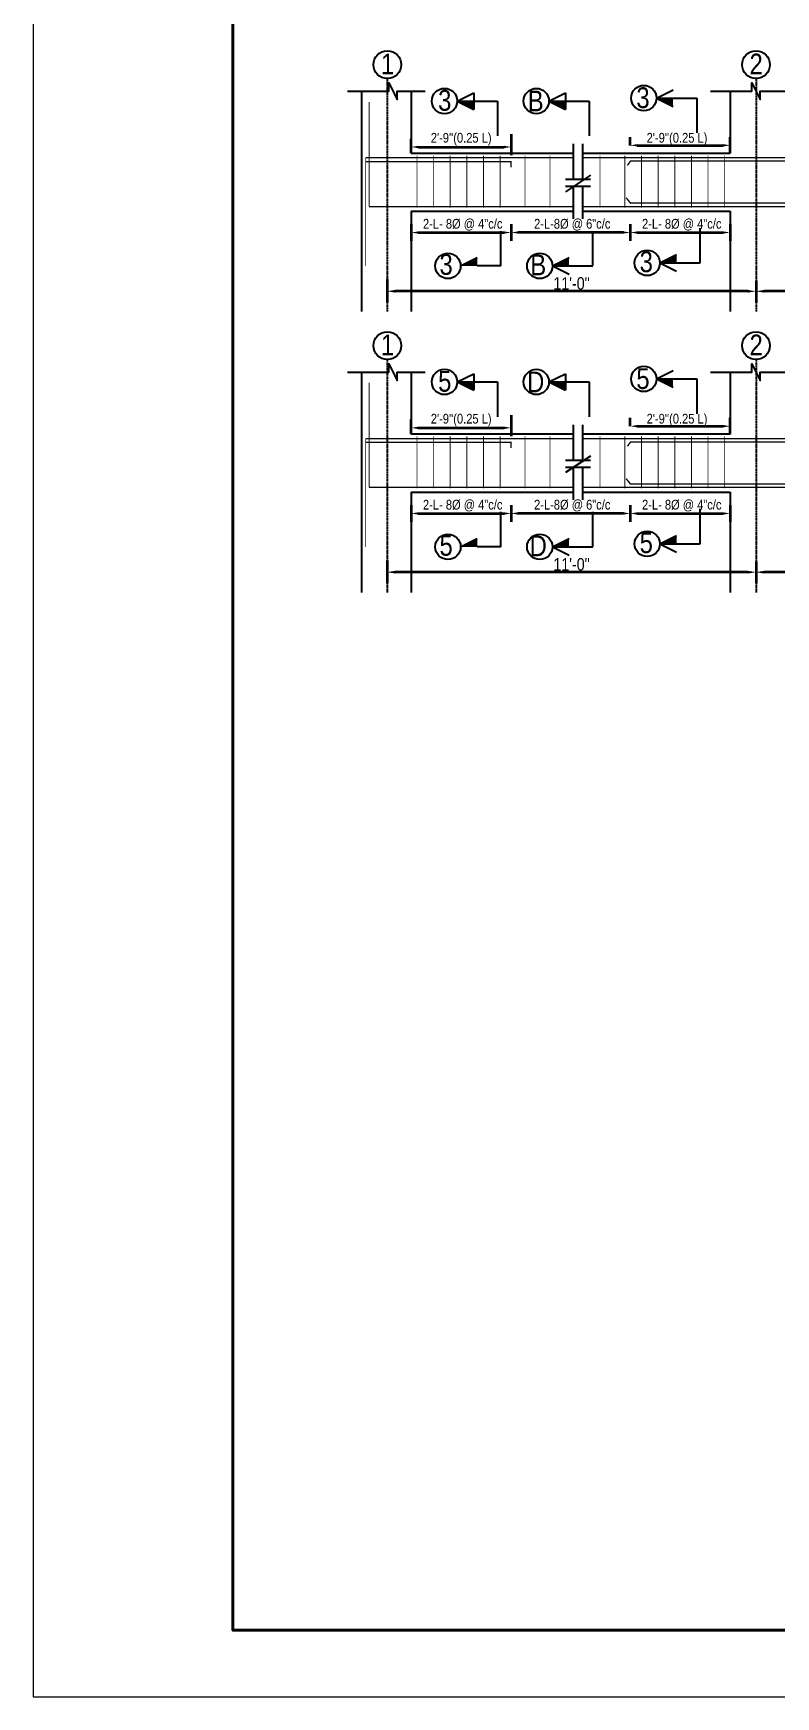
# Model space of a CAD drawing. Header units: inches. Extents: x 334224 to 340955, y 74691 to 79424.
# Drawn here: x 337781 to 338316, y 74691 to 75891 of the extents above; entities that cross this region are included whole.
import ezdxf
from ezdxf.enums import TextEntityAlignment as Align

# ---------------------------------------------------------------- set-up
doc = ezdxf.new("R2010")
doc.units = ezdxf.units.IN
doc.header["$MEASUREMENT"] = 0
doc.linetypes.add('CENTER2', pattern=[1.125, 0.75, -0.125, 0.125, -0.125])
doc.layers.get('Defpoints').update_dxf_attribs({"lineweight": 0})
for name, color, linetype, lineweight in [('base line', 201, 'Continuous', 40), ('door window', 2, 'Continuous', 25), ('Wall', 20, 'Continuous', 35)]:
    doc.layers.add(name, color=color, linetype=linetype, lineweight=lineweight)
for name, color, linetype in [('cl', 7, 'CENTER2'), ('dimension', 241, 'Continuous'), ('plan wall', 7, 'Continuous'), ('Text Grid', 7, 'Continuous'), ('Text_Grid', 6, 'Continuous'), ('WALL2', 1, 'Continuous')]:
    doc.layers.add(name, color=color, linetype=linetype)
doc.styles.add('dim', font='ARIALN.TTF')
doc.dimstyles.new('CENTER', dxfattribs={"dimtxt": 9, "dimasz": 6, "dimexe": 8, "dimexo": 0, "dimgap": 1, "dimtad": 1, "dimdec": 4, "dimrnd": 1, "dimzin": 0, "dimdsep": 46, "dimlunit": 4, "dimtxsty": 'dim', "dimcen": 0.0625, "dimclrt": 256, "dimadec": 0, "dimazin": 0, "dimtfac": 0.010417, "dimtdec": 4, "dimtmove": 0, "dimatfit": 3, "dimfxl": 0, "dimfrac": 2, "dimtolj": 1, "dimtzin": 0, "dimarcsym": 0})
doc.dimstyles.new('FD', dxfattribs={"dimtxt": 7, "dimasz": 5, "dimexe": 6, "dimexo": 0, "dimgap": 1, "dimtad": 1, "dimdec": 4, "dimrnd": 1, "dimzin": 0, "dimdsep": 46, "dimlunit": 4, "dimtxsty": 'dim', "dimcen": 0.0625, "dimclrd": 256, "dimclre": 256, "dimclrt": 256, "dimadec": 0, "dimazin": 0, "dimtfac": 0.010417, "dimtdec": 4, "dimtmove": 1, "dimatfit": 3, "dimfxl": 0, "dimfrac": 2, "dimtolj": 1, "dimtzin": 0, "dimarcsym": 0})

# ---------------------------------------------------------------- blocks, each defined once
blk = doc.blocks.new('*D416')
at = {"layer": 'Defpoints', "color": 0, "transparency": 16777216}
for p in [(338053.2, 75753.6), (338125.2, 75753.6), (338125.2, 75747.6)]:
    blk.add_point(p, dxfattribs=at)
at = {"layer": 'dimension', "lineweight": -2, "transparency": 16777216}
for p, q in [((338053.2, 75753.6), (338053.2, 75741.6)), ((338058.2, 75747.6), (338120.2, 75747.6)), ((338125.2, 75753.6), (338125.2, 75741.6))]:
    blk.add_line(p, q, dxfattribs=at)
at = {"layer": 'dimension', "transparency": 16777216}
for points in [[(338058.2, 75748.4), (338058.2, 75746.8), (338053.2, 75747.6)], [(338120.2, 75748.4), (338120.2, 75746.8), (338125.2, 75747.6)]]:
    blk.add_solid(points, dxfattribs=at)
at = {"layer": 'dimension', "transparency": 16777216, "insert": (338089.2, 75753.2), "char_height": 7, "attachment_point": 5, "style": 'dim'}
blk.add_mtext('\\A1; 2-L- 8%%C @ 4"c/c', dxfattribs=at)
blk = doc.blocks.new('*D417')
at = {"layer": 'Defpoints', "color": 0, "transparency": 16777216}
for p in [(338125.2, 75753.6), (338125.2, 75747.6), (338211.2, 75753.6)]:
    blk.add_point(p, dxfattribs=at)
at = {"layer": 'dimension', "lineweight": -2, "transparency": 16777216}
for p, q in [((338125.2, 75753.6), (338125.2, 75741.6)), ((338206.2, 75747.6), (338130.2, 75747.6)), ((338211.2, 75753.6), (338211.2, 75741.6))]:
    blk.add_line(p, q, dxfattribs=at)
at = {"layer": 'dimension', "transparency": 16777216}
for points in [[(338130.2, 75748.4), (338130.2, 75746.8), (338125.2, 75747.6)], [(338206.2, 75748.4), (338206.2, 75746.8), (338211.2, 75747.6)]]:
    blk.add_solid(points, dxfattribs=at)
at = {"layer": 'dimension', "transparency": 16777216, "insert": (338168.2, 75753.2), "char_height": 7, "attachment_point": 5, "style": 'dim'}
blk.add_mtext('\\A1; 2-L-8%%C @ 6"c/c', dxfattribs=at)
blk = doc.blocks.new('*D418')
at = {"layer": 'Defpoints', "color": 0, "transparency": 16777216}
for p in [(338211.2, 75753.6), (338283.2, 75753.6), (338283.2, 75747.6)]:
    blk.add_point(p, dxfattribs=at)
at = {"layer": 'dimension', "lineweight": -2, "transparency": 16777216}
for p, q in [((338211.2, 75753.6), (338211.2, 75741.6)), ((338216.2, 75747.6), (338278.2, 75747.6)), ((338283.2, 75753.6), (338283.2, 75741.6))]:
    blk.add_line(p, q, dxfattribs=at)
at = {"layer": 'dimension', "transparency": 16777216}
for points in [[(338216.2, 75748.4), (338216.2, 75746.8), (338211.2, 75747.6)], [(338278.2, 75748.4), (338278.2, 75746.8), (338283.2, 75747.6)]]:
    blk.add_solid(points, dxfattribs=at)
at = {"layer": 'dimension', "transparency": 16777216, "insert": (338247.2, 75753.2), "char_height": 7, "attachment_point": 5, "style": 'dim'}
blk.add_mtext('\\A1; 2-L- 8%%C @ 4"c/c', dxfattribs=at)
blk = doc.blocks.new('*D454')
at = {"layer": 'Defpoints', "color": 0, "transparency": 16777216}
for p in [(338053.2, 75550.9), (338125.2, 75550.9), (338125.2, 75544.9)]:
    blk.add_point(p, dxfattribs=at)
at = {"layer": 'dimension', "lineweight": -2, "transparency": 16777216}
for p, q in [((338053.2, 75550.9), (338053.2, 75538.9)), ((338058.2, 75544.9), (338120.2, 75544.9)), ((338125.2, 75550.9), (338125.2, 75538.9))]:
    blk.add_line(p, q, dxfattribs=at)
at = {"layer": 'dimension', "transparency": 16777216}
for points in [[(338058.2, 75545.7), (338058.2, 75544), (338053.2, 75544.9)], [(338120.2, 75545.7), (338120.2, 75544), (338125.2, 75544.9)]]:
    blk.add_solid(points, dxfattribs=at)
at = {"layer": 'dimension', "transparency": 16777216, "insert": (338089.2, 75550.5), "char_height": 7, "attachment_point": 5, "style": 'dim'}
blk.add_mtext('\\A1; 2-L- 8%%C @ 4"c/c', dxfattribs=at)
blk = doc.blocks.new('*D455')
at = {"layer": 'Defpoints', "color": 0, "transparency": 16777216}
for p in [(338125.2, 75550.9), (338125.2, 75544.9), (338211.2, 75550.9)]:
    blk.add_point(p, dxfattribs=at)
at = {"layer": 'dimension', "lineweight": -2, "transparency": 16777216}
for p, q in [((338125.2, 75550.9), (338125.2, 75538.9)), ((338206.2, 75544.9), (338130.2, 75544.9)), ((338211.2, 75550.9), (338211.2, 75538.9))]:
    blk.add_line(p, q, dxfattribs=at)
at = {"layer": 'dimension', "transparency": 16777216}
for points in [[(338130.2, 75545.7), (338130.2, 75544), (338125.2, 75544.9)], [(338206.2, 75545.7), (338206.2, 75544), (338211.2, 75544.9)]]:
    blk.add_solid(points, dxfattribs=at)
at = {"layer": 'dimension', "transparency": 16777216, "insert": (338168.2, 75550.5), "char_height": 7, "attachment_point": 5, "style": 'dim'}
blk.add_mtext('\\A1; 2-L-8%%C @ 6"c/c', dxfattribs=at)
blk = doc.blocks.new('*D456')
at = {"layer": 'Defpoints', "color": 0, "transparency": 16777216}
for p in [(338211.2, 75550.9), (338283.2, 75550.9), (338283.2, 75544.9)]:
    blk.add_point(p, dxfattribs=at)
at = {"layer": 'dimension', "lineweight": -2, "transparency": 16777216}
for p, q in [((338211.2, 75550.9), (338211.2, 75538.9)), ((338216.2, 75544.9), (338278.2, 75544.9)), ((338283.2, 75550.9), (338283.2, 75538.9))]:
    blk.add_line(p, q, dxfattribs=at)
at = {"layer": 'dimension', "transparency": 16777216}
for points in [[(338216.2, 75545.7), (338216.2, 75544), (338211.2, 75544.9)], [(338278.2, 75545.7), (338278.2, 75544), (338283.2, 75544.9)]]:
    blk.add_solid(points, dxfattribs=at)
at = {"layer": 'dimension', "transparency": 16777216, "insert": (338247.2, 75550.5), "char_height": 7, "attachment_point": 5, "style": 'dim'}
blk.add_mtext('\\A1; 2-L- 8%%C @ 4"c/c', dxfattribs=at)
blk = doc.blocks.new('*D483')
at = {"layer": 'Defpoints', "color": 0, "transparency": 16777216}
for p in [(338035.7, 75713.6), (338301.9, 75712.7), (338035.7, 75705.2)]:
    blk.add_point(p, dxfattribs=at)
at = {"layer": 'dimension', "color": 0, "lineweight": -2, "transparency": 16777216}
for p, q in [((338035.7, 75713.6), (338035.7, 75697.2)), ((338301.9, 75712.7), (338301.9, 75697.2)), ((338295.9, 75705.2), (338041.7, 75705.2))]:
    blk.add_line(p, q, dxfattribs=at)
at = {"layer": 'dimension', "color": 0, "transparency": 16777216}
for points in [[(338041.7, 75706.2), (338041.7, 75704.2), (338035.7, 75705.2)], [(338295.9, 75706.2), (338295.9, 75704.2), (338301.9, 75705.2)]]:
    blk.add_solid(points, dxfattribs=at)
at = {"layer": 'dimension', "transparency": 16777216, "insert": (338168.8, 75710.8), "char_height": 9, "attachment_point": 5, "style": 'dim'}
blk.add_mtext('\\A1;11\'-0"', dxfattribs=at)
blk = doc.blocks.new('*D484')
at = {"layer": 'Defpoints', "color": 0, "transparency": 16777216}
for p in [(338301.9, 75712.7), (338627.3, 75712.6), (338301.9, 75705.2)]:
    blk.add_point(p, dxfattribs=at)
at = {"layer": 'dimension', "color": 0, "lineweight": -2, "transparency": 16777216}
for p, q in [((338301.9, 75712.7), (338301.9, 75697.2)), ((338627.3, 75712.6), (338627.3, 75697.2)), ((338621.3, 75705.2), (338307.9, 75705.2))]:
    blk.add_line(p, q, dxfattribs=at)
at = {"layer": 'dimension', "color": 0, "transparency": 16777216}
for points in [[(338307.9, 75706.2), (338307.9, 75704.2), (338301.9, 75705.2)], [(338621.3, 75706.2), (338621.3, 75704.2), (338627.3, 75705.2)]]:
    blk.add_solid(points, dxfattribs=at)
at = {"layer": 'dimension', "transparency": 16777216, "insert": (338464.6, 75710.8), "char_height": 9, "attachment_point": 5, "style": 'dim'}
blk.add_mtext('\\A1;11\'-3"', dxfattribs=at)
blk = doc.blocks.new('*D485')
at = {"layer": 'Defpoints', "color": 0, "transparency": 16777216}
for p in [(338211.2, 75810.5), (338283.2, 75810.5), (338283.2, 75804.9)]:
    blk.add_point(p, dxfattribs=at)
at = {"layer": 'dimension', "lineweight": -2, "transparency": 16777216}
for p, q in [((338211.2, 75810.5), (338211.2, 75816.5)), ((338283.2, 75804.9), (338283.2, 75816.5)), ((338216.2, 75810.5), (338278.2, 75810.5))]:
    blk.add_line(p, q, dxfattribs=at)
at = {"layer": 'dimension', "transparency": 16777216}
for points in [[(338216.2, 75811.4), (338216.2, 75809.7), (338211.2, 75810.5)], [(338278.2, 75811.4), (338278.2, 75809.7), (338283.2, 75810.5)]]:
    blk.add_solid(points, dxfattribs=at)
at = {"layer": 'dimension', "transparency": 16777216, "insert": (338244.9, 75814.9), "char_height": 7, "attachment_point": 5, "style": 'dim'}
blk.add_mtext("\\A1;2'-9''(0.25 L)", dxfattribs=at)
blk = doc.blocks.new('*D486')
at = {"layer": 'Defpoints', "color": 0, "transparency": 16777216}
for p in [(338125.2, 75818.5), (338053.2, 75804.9), (338125.2, 75809.3)]:
    blk.add_point(p, dxfattribs=at)
at = {"layer": 'dimension', "lineweight": -2, "transparency": 16777216}
for p, q in [((338125.2, 75818.5), (338125.2, 75803.3)), ((338053.2, 75804.9), (338053.2, 75815.3)), ((338058.2, 75809.3), (338120.2, 75809.3))]:
    blk.add_line(p, q, dxfattribs=at)
at = {"layer": 'dimension', "transparency": 16777216}
for points in [[(338058.2, 75810.2), (338058.2, 75808.5), (338053.2, 75809.3)], [(338120.2, 75810.2), (338120.2, 75808.5), (338125.2, 75809.3)]]:
    blk.add_solid(points, dxfattribs=at)
at = {"layer": 'dimension', "transparency": 16777216, "insert": (338089.2, 75814.9), "char_height": 7, "attachment_point": 5, "style": 'dim'}
blk.add_mtext("\\A1;2'-9''(0.25 L)", dxfattribs=at)
blk = doc.blocks.new('*D495')
at = {"layer": 'Defpoints', "color": 0, "transparency": 16777216}
for p in [(338035.7, 75510.9), (338301.9, 75509.9), (338035.7, 75502.5)]:
    blk.add_point(p, dxfattribs=at)
at = {"layer": 'dimension', "color": 0, "lineweight": -2, "transparency": 16777216}
for p, q in [((338035.7, 75510.9), (338035.7, 75494.5)), ((338301.9, 75509.9), (338301.9, 75494.5)), ((338295.9, 75502.5), (338041.7, 75502.5))]:
    blk.add_line(p, q, dxfattribs=at)
at = {"layer": 'dimension', "color": 0, "transparency": 16777216}
for points in [[(338041.7, 75503.5), (338041.7, 75501.5), (338035.7, 75502.5)], [(338295.9, 75503.5), (338295.9, 75501.5), (338301.9, 75502.5)]]:
    blk.add_solid(points, dxfattribs=at)
at = {"layer": 'dimension', "transparency": 16777216, "insert": (338168.8, 75508.1), "char_height": 9, "attachment_point": 5, "style": 'dim'}
blk.add_mtext('\\A1;11\'-0"', dxfattribs=at)
blk = doc.blocks.new('*D496')
at = {"layer": 'Defpoints', "color": 0, "transparency": 16777216}
for p in [(338301.9, 75509.9), (338627.3, 75509.9), (338301.9, 75502.5)]:
    blk.add_point(p, dxfattribs=at)
at = {"layer": 'dimension', "color": 0, "lineweight": -2, "transparency": 16777216}
for p, q in [((338301.9, 75509.9), (338301.9, 75494.5)), ((338627.3, 75509.9), (338627.3, 75494.5)), ((338621.3, 75502.5), (338307.9, 75502.5))]:
    blk.add_line(p, q, dxfattribs=at)
at = {"layer": 'dimension', "color": 0, "transparency": 16777216}
for points in [[(338307.9, 75503.5), (338307.9, 75501.5), (338301.9, 75502.5)], [(338621.3, 75503.5), (338621.3, 75501.5), (338627.3, 75502.5)]]:
    blk.add_solid(points, dxfattribs=at)
at = {"layer": 'dimension', "transparency": 16777216, "insert": (338464.6, 75508.1), "char_height": 9, "attachment_point": 5, "style": 'dim'}
blk.add_mtext('\\A1;11\'-3"', dxfattribs=at)
blk = doc.blocks.new('*D497')
at = {"layer": 'Defpoints', "color": 0, "transparency": 16777216}
for p in [(338211.2, 75607.8), (338283.2, 75607.8), (338283.2, 75602.2)]:
    blk.add_point(p, dxfattribs=at)
at = {"layer": 'dimension', "lineweight": -2, "transparency": 16777216}
for p, q in [((338211.2, 75607.8), (338211.2, 75613.8)), ((338283.2, 75602.2), (338283.2, 75613.8)), ((338216.2, 75607.8), (338278.2, 75607.8))]:
    blk.add_line(p, q, dxfattribs=at)
at = {"layer": 'dimension', "transparency": 16777216}
for points in [[(338216.2, 75608.7), (338216.2, 75607), (338211.2, 75607.8)], [(338278.2, 75608.7), (338278.2, 75607), (338283.2, 75607.8)]]:
    blk.add_solid(points, dxfattribs=at)
at = {"layer": 'dimension', "transparency": 16777216, "insert": (338244.9, 75612.2), "char_height": 7, "attachment_point": 5, "style": 'dim'}
blk.add_mtext("\\A1;2'-9''(0.25 L)", dxfattribs=at)
blk = doc.blocks.new('*D498')
at = {"layer": 'Defpoints', "color": 0, "transparency": 16777216}
for p in [(338125.2, 75615.8), (338053.2, 75602.2), (338125.2, 75606.6)]:
    blk.add_point(p, dxfattribs=at)
at = {"layer": 'dimension', "lineweight": -2, "transparency": 16777216}
for p, q in [((338053.2, 75602.2), (338053.2, 75612.6)), ((338125.2, 75615.8), (338125.2, 75600.6)), ((338058.2, 75606.6), (338120.2, 75606.6))]:
    blk.add_line(p, q, dxfattribs=at)
at = {"layer": 'dimension', "transparency": 16777216}
for points in [[(338058.2, 75607.5), (338058.2, 75605.8), (338053.2, 75606.6)], [(338120.2, 75607.5), (338120.2, 75605.8), (338125.2, 75606.6)]]:
    blk.add_solid(points, dxfattribs=at)
at = {"layer": 'dimension', "transparency": 16777216, "insert": (338089.2, 75612.2), "char_height": 7, "attachment_point": 5, "style": 'dim'}
blk.add_mtext("\\A1;2'-9''(0.25 L)", dxfattribs=at)
blk = doc.blocks.new('Complete project')
at = {"layer": 'plan wall', "ltscale": 3}
for points in [[(338086.30619, 75842.45761), (338098.30619, 75842.45761), (338098.30619, 75836.45761)], [(338152.53788, 75842.45761), (338164.53788, 75842.45761), (338164.53788, 75836.45761)], [(338230.06421, 75844.63217), (338242.06421, 75844.63217), (338242.06421, 75838.63217)], [(338088.78154, 75723.47998), (338100.78154, 75723.47998), (338100.78154, 75729.47998)], [(338155.01323, 75723.47998), (338167.01323, 75723.47998), (338167.01323, 75729.47998)], [(338232.53955, 75725.65454), (338244.53955, 75725.65454), (338244.53955, 75731.65454)], [(338086.30619, 75639.74238), (338098.30619, 75639.74238), (338098.30619, 75633.74238)], [(338152.53788, 75639.74238), (338164.53788, 75639.74238), (338164.53788, 75633.74238)], [(338230.06421, 75641.91695), (338242.06421, 75641.91695), (338242.06421, 75635.91695)], [(338232.53955, 75522.93931), (338244.53955, 75522.93931), (338244.53955, 75528.93931)], [(338088.78154, 75520.76475), (338100.78154, 75520.76475), (338100.78154, 75526.76475)], [(338155.01323, 75520.76475), (338167.01323, 75520.76475), (338167.01323, 75526.76475)]]:
    blk.add_hatch(color=256, dxfattribs=at).paths.add_polyline_path(points)
at = {"layer": 'base line'}
blk.add_lwpolyline([(337924.5002, 76887.48119), (340907.2202, 76887.48119), (340907.2202, 74739.00119), (337924.5002, 74739.00119)], close=True, dxfattribs=at)
at = {"layer": 'cl'}
for p, q in [((338035.91567, 75859.51826), (338035.91567, 75690.59138)), ((338301.91724, 75859.51826), (338301.91724, 75690.59138)), ((338035.91567, 75656.80304), (338035.91567, 75487.87615)), ((338301.91724, 75656.80304), (338301.91724, 75487.87615))]:
    blk.add_line(p, q, dxfattribs=at)
at = {"layer": 'Defpoints', "ltscale": 0.5}
blk.add_lwpolyline([(337780.5002, 74691.00119), (340955.2202, 74691.00119), (340955.2202, 76935.48119), (337780.5002, 76935.48119)], close=True, dxfattribs=at)
at = {"layer": 'door window'}
for centre in [(338220.92074, 75844.63217), (338077.16273, 75842.45761), (338143.39441, 75842.45761), (338079.63807, 75723.47998), (338145.86976, 75723.47998), (338223.39609, 75725.65454), (338077.16273, 75639.74238), (338143.39441, 75639.74238), (338220.92074, 75641.91695), (338079.63807, 75520.76475), (338145.86976, 75520.76475), (338223.39609, 75522.93931)]:
    blk.add_circle(centre, 9.14346, dxfattribs=at)
at = {"layer": 'plan wall', "ltscale": 3}
for p, q in [((338086.30619, 75842.45761), (338098.30619, 75848.45761)), ((338086.30619, 75842.45761), (338098.30619, 75836.45761)), ((338086.30619, 75842.45761), (338098.30619, 75842.45761)), ((338098.30619, 75848.45761), (338098.30619, 75836.45761)), ((338098.30619, 75842.45761), (338115.39372, 75842.45761)), ((338115.39372, 75842.45761), (338115.39372, 75817.30191)), ((338152.53788, 75842.45761), (338164.53788, 75848.45761)), ((338152.53788, 75842.45761), (338164.53788, 75836.45761)), ((338152.53788, 75842.45761), (338164.53788, 75842.45761)), ((338164.53788, 75848.45761), (338164.53788, 75836.45761)), ((338164.53788, 75842.45761), (338181.62541, 75842.45761)), ((338181.62541, 75842.45761), (338181.62541, 75817.30191)), ((338230.06421, 75844.63217), (338242.06421, 75850.63217)), ((338230.06421, 75844.63217), (338242.06421, 75838.63217)), ((338230.06421, 75844.63217), (338242.06421, 75844.63217)), ((338242.06421, 75844.63217), (338259.15174, 75844.63217)), ((338259.15174, 75844.63217), (338259.15174, 75819.47647)), ((338117.86907, 75723.47998), (338117.86907, 75748.63568)), ((338184.10076, 75723.47998), (338184.10076, 75748.63568)), ((338261.62709, 75725.65454), (338261.62709, 75750.81024)), ((338088.78154, 75723.47998), (338100.78154, 75729.47998)), ((338117.86907, 75723.47998), (338100.72975, 75723.47998)), ((338155.01323, 75723.47998), (338167.01323, 75729.47998)), ((338155.01323, 75723.47998), (338167.01323, 75717.47998)), ((338155.01323, 75723.47998), (338167.01323, 75723.47998)), ((338167.01323, 75723.47998), (338184.10076, 75723.47998)), ((338232.53955, 75725.65454), (338244.53955, 75731.65454)), ((338232.53955, 75725.65454), (338244.53955, 75719.65454)), ((338232.53955, 75725.65454), (338244.53955, 75725.65454)), ((338244.53955, 75725.65454), (338261.62709, 75725.65454)), ((338230.06421, 75641.91695), (338242.06421, 75647.91695)), ((338086.30619, 75639.74238), (338098.30619, 75645.74238)), ((338086.30619, 75639.74238), (338098.30619, 75633.74238)), ((338086.30619, 75639.74238), (338098.30619, 75639.74238)), ((338098.30619, 75645.74238), (338098.30619, 75633.74238)), ((338098.30619, 75639.74238), (338115.39372, 75639.74238)), ((338115.39372, 75639.74238), (338115.39372, 75614.58668)), ((338152.53788, 75639.74238), (338164.53788, 75645.74238)), ((338152.53788, 75639.74238), (338164.53788, 75633.74238)), ((338152.53788, 75639.74238), (338164.53788, 75639.74238)), ((338164.53788, 75645.74238), (338164.53788, 75633.74238)), ((338164.53788, 75639.74238), (338181.62541, 75639.74238)), ((338181.62541, 75639.74238), (338181.62541, 75614.58668)), ((338230.06421, 75641.91695), (338242.06421, 75635.91695)), ((338230.06421, 75641.91695), (338242.06421, 75641.91695)), ((338242.06421, 75641.91695), (338259.15174, 75641.91695)), ((338259.15174, 75641.91695), (338259.15174, 75616.76125)), ((338117.86907, 75520.76475), (338117.86907, 75545.92045)), ((338184.10076, 75520.76475), (338184.10076, 75545.92045)), ((338261.62709, 75522.93931), (338261.62709, 75548.09502)), ((338232.53955, 75522.93931), (338244.53955, 75528.93931)), ((338088.78154, 75520.76475), (338100.78154, 75526.76475)), ((338117.86907, 75520.76475), (338100.72975, 75520.76475)), ((338155.01323, 75520.76475), (338167.01323, 75526.76475)), ((338155.01323, 75520.76475), (338167.01323, 75514.76475)), ((338155.01323, 75520.76475), (338167.01323, 75520.76475)), ((338167.01323, 75520.76475), (338184.10076, 75520.76475)), ((338232.53955, 75522.93931), (338244.53955, 75516.93931)), ((338232.53955, 75522.93931), (338244.53955, 75522.93931)), ((338244.53955, 75522.93931), (338261.62709, 75522.93931))]:
    blk.add_line(p, q, dxfattribs=at)
at = {"layer": 'Text Grid'}
for centre in [(338035.91567, 75868.71229), (338035.91567, 75868.71229), (338301.91724, 75868.71229), (338035.91567, 75665.99706), (338035.91567, 75665.99706), (338301.91724, 75665.99706)]:
    blk.add_circle(centre, 10, dxfattribs=at)
at = {"layer": 'Wall', "lineweight": -3}
for p, q in [((338017.20281, 75849.59467), (338017.20281, 75704.01631)), ((338053.20281, 75849.59467), (338053.20281, 75804.93486)), ((338283.20438, 75849.59467), (338283.20438, 75804.93486)), ((338283.20438, 75849.59467), (338283.20438, 75804.93486)), ((338053.20281, 75804.93486), (338170.15208, 75804.93486)), ((338118.8352, 75804.93486), (338170.15208, 75804.93486)), ((338177.01979, 75804.93486), (338235.20438, 75804.93486)), ((338235.20438, 75804.93486), (338283.20438, 75804.93486)), ((338017.20281, 75762.93486), (338017.20281, 75690.59138)), ((338053.20281, 75762.93486), (338170.15208, 75762.93486)), ((338053.20281, 75762.93486), (338053.20281, 75690.59138)), ((338118.8352, 75762.93486), (338170.15208, 75762.93486)), ((338177.01979, 75762.93486), (338235.20438, 75762.93486)), ((338235.20438, 75762.93486), (338283.20438, 75762.93486)), ((338283.20438, 75762.93486), (338283.20438, 75690.59138)), ((338017.20281, 75646.87945), (338017.20281, 75501.30109)), ((338053.20281, 75646.87945), (338053.20281, 75602.21963)), ((338283.20438, 75646.87945), (338283.20438, 75602.21963)), ((338283.20438, 75646.87945), (338283.20438, 75602.21963)), ((338053.20281, 75602.21963), (338170.15208, 75602.21963)), ((338118.8352, 75602.21963), (338170.15208, 75602.21963)), ((338177.01979, 75602.21963), (338235.20438, 75602.21963)), ((338235.20438, 75602.21963), (338283.20438, 75602.21963)), ((338017.20281, 75560.21963), (338017.20281, 75487.87615)), ((338053.20281, 75560.21963), (338170.15208, 75560.21963)), ((338053.20281, 75560.21963), (338053.20281, 75487.87615)), ((338118.8352, 75560.21963), (338170.15208, 75560.21963)), ((338177.01979, 75560.21963), (338235.20438, 75560.21963)), ((338235.20438, 75560.21963), (338283.20438, 75560.21963)), ((338283.20438, 75560.21963), (338283.20438, 75487.87615))]:
    blk.add_line(p, q, dxfattribs=at)
at = {"layer": 'Wall'}
for points, const_width in [([(338022.78185, 75841.87449), (338022.78185, 75766.49905)], 0.6), ([(338020.26451, 75801.5514), (338170.15208, 75801.5514)], 1), ([(338020.26451, 75798.81039), (338125.20281, 75798.81039), (338125.20281, 75794.73018)], 1), ([(338020.26451, 75801.5514), (338020.26451, 75723.43375)], 0.6), ([(338057.29013, 75803.13017), (338057.29013, 75765.63017)], 0.6), ([(338057.29013, 75803.13017), (338057.29013, 75765.63017)], 0.6), ([(338069.29013, 75803.13017), (338069.29013, 75765.63017)], 0.6), ([(338081.29013, 75803.13017), (338081.29013, 75765.63017)], 0.6), ([(338093.29013, 75803.13017), (338093.29013, 75765.63017)], 0.6), ([(338093.29013, 75803.13017), (338093.29013, 75765.63017)], 0.6), ([(338105.29013, 75803.13017), (338105.29013, 75765.63017)], 0.6), ([(338117.29013, 75803.13017), (338117.29013, 75765.63017)], 0.6), ([(338118.8352, 75801.5514), (338170.15208, 75801.5514)], 1), ([(338135.29013, 75803.13017), (338135.29013, 75765.63017)], 0.6), ([(338153.29013, 75803.13017), (338153.29013, 75765.63017)], 0.6), ([(338177.01979, 75801.5514), (338235.20438, 75801.5514), (338341.78454, 75801.5514)], 1), ([(338189.29013, 75803.13017), (338189.29013, 75765.63017)], 0.6), ([(338207.29013, 75803.13017), (338207.29013, 75765.63017)], 0.6), ([(338209.09314, 75796.02753), (338211.5106, 75799.37896)], 1), ([(338211.20438, 75799.1424), (338409.62706, 75799.1424)], 1), ([(338219.29013, 75803.13017), (338219.29013, 75765.63017)], 0.6), ([(338231.29013, 75803.13017), (338231.29013, 75765.63017)], 0.6), ([(338243.29013, 75803.13017), (338243.29013, 75765.63017)], 0.6), ([(338255.29013, 75803.13017), (338255.29013, 75765.63017)], 0.6), ([(338267.29013, 75803.13017), (338267.29013, 75765.63017)], 0.6), ([(338279.29013, 75803.13017), (338279.29013, 75765.63017)], 0.6), ([(338208.2526, 75772.6774), (338211.49015, 75768.55623)], 1), ([(338211.20438, 75768.84455), (338409.62706, 75768.84455)], 1), ([(338022.61691, 75766.35178), (338170.15208, 75766.35178)], 1), ([(338118.8352, 75766.35178), (338121.58807, 75766.35178)], 1), ([(338118.8352, 75766.35178), (338170.15208, 75766.35178)], 1), ([(338177.01979, 75766.35178), (338235.20438, 75766.35178)], 1), ([(338235.20438, 75766.35178), (338341.78454, 75766.35178)], 1), ([(338022.78185, 75639.15926), (338022.78185, 75563.78383)], 0.6), ([(338057.29013, 75600.41494), (338057.29013, 75562.91494)], 0.6), ([(338057.29013, 75600.41494), (338057.29013, 75562.91494)], 0.6), ([(338069.29013, 75600.41494), (338069.29013, 75562.91494)], 0.6), ([(338081.29013, 75600.41494), (338081.29013, 75562.91494)], 0.6), ([(338093.29013, 75600.41494), (338093.29013, 75562.91494)], 0.6), ([(338093.29013, 75600.41494), (338093.29013, 75562.91494)], 0.6), ([(338105.29013, 75600.41494), (338105.29013, 75562.91494)], 0.6), ([(338117.29013, 75600.41494), (338117.29013, 75562.91494)], 0.6), ([(338135.29013, 75600.41494), (338135.29013, 75562.91494)], 0.6), ([(338153.29013, 75600.41494), (338153.29013, 75562.91494)], 0.6), ([(338189.29013, 75600.41494), (338189.29013, 75562.91494)], 0.6), ([(338207.29013, 75600.41494), (338207.29013, 75562.91494)], 0.6), ([(338219.29013, 75600.41494), (338219.29013, 75562.91494)], 0.6), ([(338231.29013, 75600.41494), (338231.29013, 75562.91494)], 0.6), ([(338243.29013, 75600.41494), (338243.29013, 75562.91494)], 0.6), ([(338255.29013, 75600.41494), (338255.29013, 75562.91494)], 0.6), ([(338267.29013, 75600.41494), (338267.29013, 75562.91494)], 0.6), ([(338279.29013, 75600.41494), (338279.29013, 75562.91494)], 0.6), ([(338020.26451, 75598.83618), (338170.15208, 75598.83618)], 1), ([(338020.26451, 75596.09517), (338125.20281, 75596.09517), (338125.20281, 75592.01496)], 1), ([(338020.26451, 75598.83618), (338020.26451, 75520.71852)], 0.6), ([(338118.8352, 75598.83618), (338170.15208, 75598.83618)], 1), ([(338177.01979, 75598.83618), (338235.20438, 75598.83618), (338341.78454, 75598.83618)], 1), ([(338209.09314, 75593.31231), (338211.5106, 75596.66374)], 1), ([(338211.20438, 75596.42718), (338409.62706, 75596.42718)], 1), ([(338022.61691, 75563.63655), (338170.15208, 75563.63655)], 1), ([(338118.8352, 75563.63655), (338121.58807, 75563.63655)], 1), ([(338118.8352, 75563.63655), (338170.15208, 75563.63655)], 1), ([(338177.01979, 75563.63655), (338235.20438, 75563.63655)], 1), ([(338208.2526, 75569.96217), (338211.49015, 75565.841)], 1), ([(338211.20438, 75566.12933), (338409.62706, 75566.12933)], 1), ([(338235.20438, 75563.63655), (338341.78454, 75563.63655)], 1)]:
    blk.add_lwpolyline(points, dxfattribs=dict(at, const_width=const_width))
at = {"layer": 'WALL2'}
for p, q in [((338170.15208, 75785.8677), (338170.15208, 75811.52297)), ((338170.15208, 75785.8677), (338170.15208, 75811.52297)), ((338177.01979, 75785.8677), (338177.01979, 75811.52297)), ((338177.01979, 75785.8677), (338177.01979, 75811.52297)), ((338182.4179, 75789.02297), (338164.4179, 75777.02297)), ((338182.4179, 75789.02297), (338164.4179, 75777.02297)), ((338182.4179, 75785.8677), (338164.4179, 75785.8677)), ((338182.4179, 75785.8677), (338164.4179, 75785.8677)), ((338182.4179, 75780.70414), (338164.4179, 75780.70414)), ((338182.4179, 75780.70414), (338164.4179, 75780.70414)), ((338170.15208, 75757.52785), (338170.15208, 75780.70414)), ((338170.15208, 75757.52785), (338170.15208, 75780.70414)), ((338177.01979, 75757.52785), (338177.01979, 75780.70414)), ((338177.01979, 75757.52785), (338177.01979, 75780.70414)), ((338170.15208, 75583.15247), (338170.15208, 75608.80775)), ((338170.15208, 75583.15247), (338170.15208, 75608.80775)), ((338177.01979, 75583.15247), (338177.01979, 75608.80775)), ((338177.01979, 75583.15247), (338177.01979, 75608.80775)), ((338182.4179, 75586.30775), (338164.4179, 75574.30775)), ((338182.4179, 75586.30775), (338164.4179, 75574.30775)), ((338182.4179, 75583.15247), (338164.4179, 75583.15247)), ((338182.4179, 75583.15247), (338164.4179, 75583.15247)), ((338182.4179, 75577.98891), (338164.4179, 75577.98891)), ((338182.4179, 75577.98891), (338164.4179, 75577.98891)), ((338170.15208, 75554.81263), (338170.15208, 75577.98891)), ((338170.15208, 75554.81263), (338170.15208, 75577.98891)), ((338177.01979, 75554.81263), (338177.01979, 75577.98891)), ((338177.01979, 75554.81263), (338177.01979, 75577.98891))]:
    blk.add_line(p, q, dxfattribs=at)
for points in [[(338007.20281, 75849.59467), (338037.0491, 75849.59467), (338037.0491, 75855.59467), (338043.0491, 75843.59467), (338043.0491, 75849.59467), (338063.20281, 75849.59467)], [(338269.07095, 75849.59467), (338298.91724, 75849.59467), (338298.91724, 75855.59467), (338304.91724, 75843.59467), (338304.91724, 75849.59467), (338325.07095, 75849.59467)], [(338007.20281, 75646.87945), (338037.0491, 75646.87945), (338037.0491, 75652.87945), (338043.0491, 75640.87945), (338043.0491, 75646.87945), (338063.20281, 75646.87945)], [(338269.07095, 75646.87945), (338298.91724, 75646.87945), (338298.91724, 75652.87945), (338304.91724, 75640.87945), (338304.91724, 75646.87945), (338325.07095, 75646.87945)]]:
    blk.add_lwpolyline(points, dxfattribs=at)
at = {"layer": 'door window', "style": 'dim'}
for s, p in [('3', (338220.33578, 75837.39079)), ('3', (338077.34003, 75835.45417)), ('B', (338142.95123, 75835.01443)), ('3', (338078.34163, 75717.07091)), ('3', (338222.72425, 75718.99067)), ('B', (338144.78748, 75716.73857)), ('5', (338220.33578, 75634.67557)), ('5', (338077.34003, 75632.73895)), ('D', (338142.95123, 75632.2992)), ('5', (338078.34163, 75514.35568)), ('D', (338144.78748, 75514.02334)), ('5', (338222.72425, 75516.27545))]:
    blk.add_text(s, height=15, dxfattribs=at).set_placement(p, align=Align.CENTER)
at = {"layer": 'Text_Grid', "style": 'dim'}
for s, p in [('1', (338036.09297, 75861.70885)), ('2', (338301.98763, 75861.68218)), ('1', (338036.09297, 75658.99362)), ('2', (338301.98763, 75658.96695))]:
    blk.add_text(s, height=15, dxfattribs=at).set_placement(p, align=Align.CENTER)
at = {"layer": 'dimension'}
for base, p1, p2, picture, middle in [((338125.20281, 75809.3418), (338053.20281, 75804.93486), (338125.20281, 75818.54212), '*D486', (338089.20281, 75809.3418)), ((338283.20438, 75810.53581), (338211.20438, 75810.53581), (338283.20438, 75804.93486), '*D485', (338244.85836, 75809.3418)), ((338125.20281, 75606.62657), (338053.20281, 75602.21963), (338125.20281, 75615.82689), '*D498', (338089.20281, 75606.62657)), ((338283.20438, 75607.82058), (338211.20438, 75607.82058), (338283.20438, 75602.21963), '*D497', (338244.85836, 75606.62657))]:
    dim = blk.add_linear_dim(base=base, p1=p1, p2=p2, text="2'-9''(0.25 L)", dimstyle='FD', dxfattribs=at)
    dim.commit()
    dim.dimension.update_dxf_attribs({"geometry": picture, "text_midpoint": middle, "dimtype": 128})
for base, p1, p2, text, dimstyle, picture, middle in [((338125.20281, 75747.58924), (338053.20281, 75753.58924), (338125.20281, 75753.58924), ' 2-L- 8%%C @ 4"c/c', 'FD', '*D416', (338089.20281, 75753.24716)), ((338283.20438, 75747.58924), (338211.20438, 75753.58924), (338283.20438, 75753.58924), ' 2-L- 8%%C @ 4"c/c', 'FD', '*D418', (338247.20438, 75753.24716)), ((338035.73463, 75705.21902), (338301.91724, 75712.65358), (338035.73463, 75713.61022), '11\'-0"', 'CENTER', '*D483', (338168.82593, 75710.81418)), ((338301.91724, 75705.21902), (338627.25286, 75712.64073), (338301.91724, 75712.65358), '11\'-3"', 'CENTER', '*D484', (338464.58505, 75710.81418)), ((338125.20281, 75544.87402), (338053.20281, 75550.87402), (338125.20281, 75550.87402), ' 2-L- 8%%C @ 4"c/c', 'FD', '*D454', (338089.20281, 75550.53193)), ((338283.20438, 75544.87402), (338211.20438, 75550.87402), (338283.20438, 75550.87402), ' 2-L- 8%%C @ 4"c/c', 'FD', '*D456', (338247.20438, 75550.53193)), ((338035.73463, 75502.50379), (338301.91724, 75509.93836), (338035.73463, 75510.89499), '11\'-0"', 'CENTER', '*D495', (338168.82593, 75508.09895)), ((338301.91724, 75502.50379), (338627.25286, 75509.9255), (338301.91724, 75509.93836), '11\'-3"', 'CENTER', '*D496', (338464.58505, 75508.09895))]:
    dim = blk.add_linear_dim(base=base, p1=p1, p2=p2, text=text, dimstyle=dimstyle, dxfattribs=at)
    dim.commit()
    dim.dimension.update_dxf_attribs({"geometry": picture, "text_midpoint": middle})
for base, p1, p2, picture, middle in [((338125.20281, 75747.58924), (338211.20438, 75753.58924), (338125.20281, 75753.58924), '*D417', (338168.2036, 75747.58924)), ((338125.20281, 75544.87402), (338211.20438, 75550.87402), (338125.20281, 75550.87402), '*D455', (338168.2036, 75544.87402))]:
    dim = blk.add_linear_dim(base=base, p1=p1, p2=p2, angle=180, text=' 2-L-8%%C @ 6"c/c', dimstyle='FD', dxfattribs=at)
    dim.commit()
    dim.dimension.update_dxf_attribs({"geometry": picture, "text_midpoint": middle, "dimtype": 128})

msp = doc.modelspace()

# ---------------------------------------------------------------- block references
at = {"layer": 'Wall', "linetype": 'ByBlock'}
msp.add_blockref('Complete project', (0, 0), dxfattribs=at)

doc.saveas('drawing.dxf')
